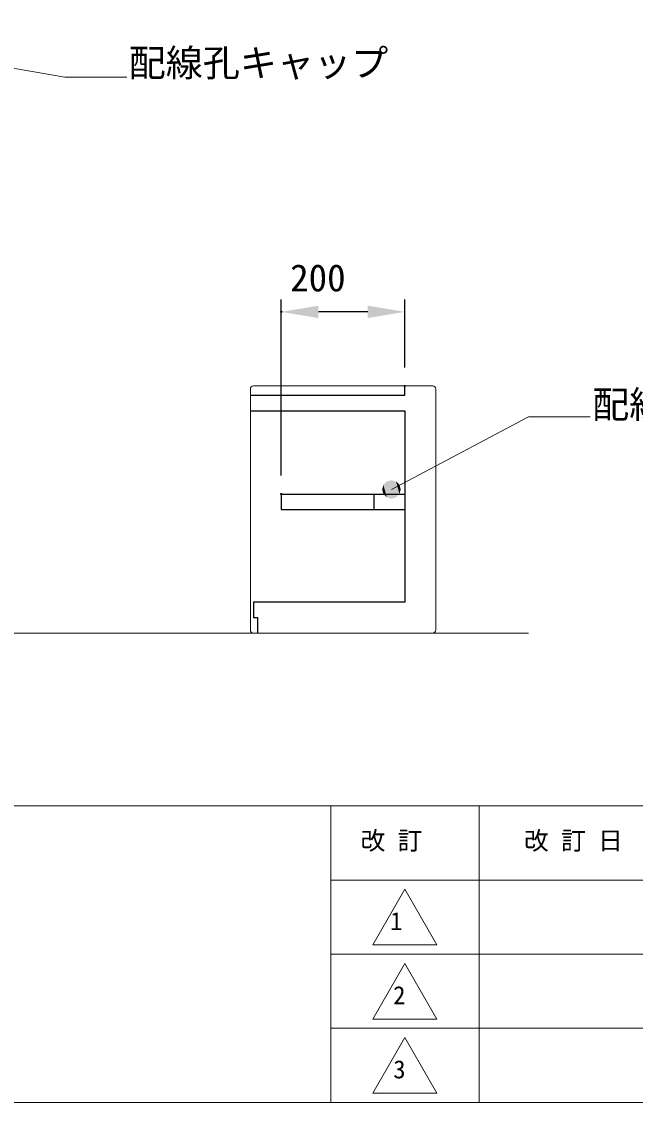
# Model space of a CAD drawing. Units: millimetres, scale not verified. Extents: x -203 to 203, y -143 to 143.
# Drawn here: x -103 to -53.4, y -138 to -50.5 of the extents above; entities that cross this region are included whole.
import ezdxf
from ezdxf.enums import TextEntityAlignment as Align

# ---------------------------------------------------------------- set-up
doc = ezdxf.new("R2010")
doc.units = ezdxf.units.MM
doc.header["$LTSCALE"] = 0.5
doc.header["$PDMODE"] = 32
doc.header["$PDSIZE"] = 0.1
for name, color, linetype, lineweight in [('0-1_DIMENSION_LINES$02_DIMENSI', 7, 'Continuous', 25), ('0-3_DIMENSION_LINES$05_HIDE_LI', 7, 'Continuous', 25), ('0-4_DIMENSION_LINES$03_LINES', 7, 'Continuous', 18), ('0-5_図面_FORMAT$03_TEXT', 7, 'Continuous', 18), ('0-8_図面_FORMAT$01_WAKU$OUT_LINE', 6, 'Continuous', 18), ('0-9_図面_FORMAT$01_WAKU$SUB_LINE', 7, 'Continuous', 18)]:
    doc.layers.add(name, color=color, linetype=linetype, lineweight=lineweight)
doc.layers.add('0-2_DEFPOINTS', color=7, linetype='Continuous')
doc.styles.add('ＭＳ ゴシック', font='')
doc.styles.get('ＭＳ ゴシック').set_extended_font_data('MS Gothic')

# ---------------------------------------------------------------- blocks, each defined once
blk = doc.blocks.new('U73')
at = {"layer": '0-1_DIMENSION_LINES$02_DIMENSI', "color": 1}
for points in [[(272.526, 119.5), (272.325, 120.25), (272.526, 121)], [(273.075, 118.951), (272.526, 121), (273.075, 121.549)], [(272.526, 119.5), (272.526, 121), (273.075, 118.951)], [(273.825, 118.75), (273.075, 121.549), (273.825, 121.75)], [(273.075, 118.951), (273.075, 121.549), (273.825, 118.75)], [(273.825, 118.75), (273.825, 121.75), (274.575, 118.951)], [(274.575, 118.951), (273.825, 121.75), (274.575, 121.549)], [(274.575, 118.951), (274.575, 121.549), (275.124, 119.5)], [(275.124, 119.5), (274.575, 121.549), (275.124, 121)], [(275.124, 119.5), (275.124, 121), (275.325, 120.25)]]:
    blk.add_solid(points, dxfattribs=at)
blk = doc.blocks.new('D28')
at = {"layer": '0-1_DIMENSION_LINES$02_DIMENSI'}
for p, q in [((256, 122.5), (256, 151)), ((276, 140), (276, 151)), ((270, 149), (262, 149))]:
    blk.add_line(p, q, dxfattribs=at)
for points in [[(262, 150), (262, 148), (256, 149)], [(270, 148), (270, 150), (276, 149)]]:
    blk.add_solid(points, dxfattribs=at)
at = {"layer": '0-2_DEFPOINTS'}
for p in [(256, 149), (276, 137), (256, 119.5)]:
    blk.add_point(p, dxfattribs=at)
at = {"layer": '0-1_DIMENSION_LINES$02_DIMENSI', "style": 'ＭＳ ゴシック'}
blk.add_text('200', height=4.399, dxfattribs=at).set_placement((257.429, 151), align=Align.BOTTOM_LEFT)

msp = doc.modelspace()

# ---------------------------------------------------------------- linework, layer by layer
at = {"layer": '0-1_DIMENSION_LINES$02_DIMENSI', "color": 1, "lineweight": 18}
for points in [[(-125.5, -50.5), (-99.5, -55), (-94.5, -55)], [(-73.0877, -88.375), (-62, -82.5), (-57, -82.5)]]:
    msp.add_lwpolyline(points, dxfattribs=at)
at = {"layer": '0-3_DIMENSION_LINES$05_HIDE_LI'}
for p, q in [((-82, -88.75), (-82, -90)), ((-82, -88.75), (-72, -88.75)), ((-74.5, -88.75), (-74.5, -90)), ((-82, -90), (-72, -90))]:
    msp.add_line(p, q, dxfattribs=at)
for points in [[(-84.5, -80.75), (-72, -80.75), (-72, -80)], [(-84.5, -82), (-72, -82), (-72, -97.5), (-84.25, -97.5), (-84.25, -98.75), (-83.9123, -98.75), (-83.9123, -100)]]:
    msp.add_lwpolyline(points, dxfattribs=at)
at = {"layer": '0-4_DIMENSION_LINES$03_LINES'}
for p, q in [((-84.5, -99.75), (-84.5, -80.25)), ((-84.25, -80), (-69.75, -80)), ((-69.5, -80.25), (-69.5, -99.75)), ((-165.5, -100), (-62, -100))]:
    msp.add_line(p, q, dxfattribs=at)
for centre, start, end in [((-84.25, -80.25), 90, 180), ((-69.75, -80.25), 0, 90), ((-84.25, -99.75), 180, 270), ((-69.75, -99.75), 270, 0)]:
    msp.add_arc(centre, 0.25, start, end, dxfattribs=at)
at = {"layer": '0-5_図面_FORMAT$03_TEXT'}
for p, q in [((-72, -120.75), (-74.5981, -125.25)), ((-69.4019, -125.25), (-72, -120.75)), ((-74.5981, -125.25), (-69.4019, -125.25)), ((-72, -126.75), (-74.5981, -131.25)), ((-69.4019, -131.25), (-72, -126.75)), ((-74.5981, -131.25), (-69.4019, -131.25)), ((-72, -132.75), (-74.5981, -137.25)), ((-69.4019, -137.25), (-72, -132.75)), ((-74.5981, -137.25), (-69.4019, -137.25))]:
    msp.add_line(p, q, dxfattribs=at)
at = {"layer": '0-8_図面_FORMAT$01_WAKU$OUT_LINE'}
for p, q in [((198, -114), (-198, -114)), ((-78, -114), (-78, -138)), ((198, -120), (-78, -120)), ((-198, -138), (198, -138))]:
    msp.add_line(p, q, dxfattribs=at)
at = {"layer": '0-9_図面_FORMAT$01_WAKU$SUB_LINE'}
for p, q in [((-66, -114), (-66, -138)), ((12, -126), (-78, -126)), ((12, -132), (-78, -132))]:
    msp.add_line(p, q, dxfattribs=at)

# ---------------------------------------------------------------- block references
at = {"layer": '0-1_DIMENSION_LINES$02_DIMENSI', "xscale": 0.5, "yscale": 0.5}
for name in ['D28', 'U73']:
    msp.add_blockref(name, (-210, -148.5), dxfattribs=at)

# ---------------------------------------------------------------- texts
at = {"layer": '0-1_DIMENSION_LINES$02_DIMENSI', "style": 'ＭＳ ゴシック'}
for s, p in [('配線孔キャップ', (-94.3486, -55.5977)), ('配線用切欠', (-56.8486, -83.2547))]:
    msp.add_text(s, height=2.199, dxfattribs=at).set_placement(p, align=Align.BOTTOM_LEFT)
at = {"layer": '0-5_図面_FORMAT$03_TEXT', "style": 'ＭＳ ゴシック'}
for s, p in [('改 訂', (-75.5838, -117.9799)), ('改 訂 日', (-62.3608, -117.9799)), ('1', (-73.1918, -124.4965)), ('2', (-72.9498, -130.4965)), ('3', (-72.9398, -136.4965))]:
    msp.add_text(s, height=1.466, dxfattribs=at).set_placement(p, align=Align.BOTTOM_LEFT)

doc.saveas('drawing.dxf')
